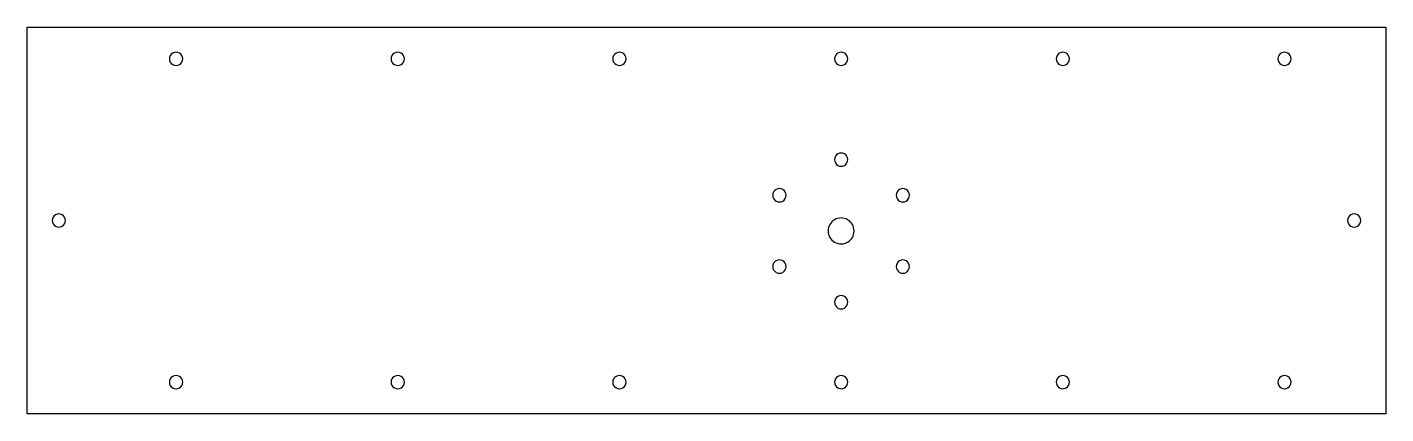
# Model space of a CAD drawing. Extents: x -214 to 214, y -61 to 61.
import ezdxf

# ---------------------------------------------------------------- set-up
doc = ezdxf.new("R2010")
doc.units = 0
doc.layers.add('Habillage_v12_Sketch2', color=7, linetype='CONTINUOUS')

msp = doc.modelspace()

# ---------------------------------------------------------------- linework, layer by layer
at = {"layer": 'Habillage_v12_Sketch2', "color": 5}
for p, q in [((-214.5, 61.000001), (214.5, 61.000001)), ((-214.5, -61.000009), (-214.5, 61.000001)), ((214.5, 61.000001), (214.5, -61.000009)), ((214.5, -61.000009), (-214.5, -61.000009))]:
    msp.add_line(p, q, dxfattribs=at)
at = {"layer": 'Habillage_v12_Sketch2', "color": 1}
for p, q in [((-165.4, 51), (-165.4, 51)), ((-95.4, 51), (-95.4, 51)), ((-25.4, 51), (-25.4, 51)), ((44.6, 51), (44.6, 51)), ((114.6, 51), (114.6, 51)), ((184.600001, 51), (184.600001, 51)), ((44.6, 19.199988), (44.6, 19.199988)), ((25.114428, 7.950011), (25.114428, 7.950011)), ((64.085571, 7.950011), (64.085571, 7.950011)), ((-202.400001, -0.000004), (-202.400001, -0.000004)), ((46.599999, -3.299993), (46.599999, -3.299993)), ((206.599999, -0.000004), (206.599999, -0.000004)), ((25.114428, -14.549997), (25.114428, -14.549997)), ((64.085571, -14.549997), (64.085571, -14.549997)), ((44.6, -25.800001), (44.6, -25.800001)), ((-165.4, -51.000002), (-165.4, -51.000002)), ((-95.4, -51.000002), (-95.4, -51.000002)), ((-25.4, -51.000002), (-25.4, -51.000002)), ((44.6, -51.000002), (44.6, -51.000002)), ((114.6, -51.000002), (114.6, -51.000002)), ((184.600001, -51.000002), (184.600001, -51.000002))]:
    msp.add_line(p, q, dxfattribs=at)
for points in [[(-168.550527, 52.820175), (-169.200537, 52.44464), (-169.600652, 51.750692), (-169.599999, 51)], [(-166.449473, 52.820175), (-167.099483, 53.195709), (-167.900517, 53.195709), (-168.550527, 52.820175)], [(-165.4, 51), (-165.399348, 51.750692), (-165.799463, 52.44464), (-166.449473, 52.820175)], [(-98.550527, 52.820175), (-99.200537, 52.44464), (-99.600651, 51.750692), (-99.599999, 51)], [(-96.449472, 52.820175), (-97.099483, 53.195709), (-97.900516, 53.195709), (-98.550527, 52.820175)], [(-95.4, 51), (-95.399348, 51.750692), (-95.799462, 52.44464), (-96.449472, 52.820175)], [(-28.550001, 52.818654), (-29.199743, 52.443525), (-29.600001, 51.750258), (-29.600001, 51)], [(-26.45, 52.818654), (-27.099743, 53.193783), (-27.900258, 53.193783), (-28.550001, 52.818654)], [(-25.4, 51), (-25.4, 51.750258), (-25.800258, 52.443525), (-26.45, 52.818654)], [(41.449999, 52.818654), (40.800257, 52.443525), (40.399999, 51.750258), (40.399999, 51)], [(43.55, 52.818654), (42.900258, 53.193783), (42.099742, 53.193783), (41.449999, 52.818654)], [(44.6, 51), (44.6, 51.750258), (44.199742, 52.443525), (43.55, 52.818654)], [(111.45, 52.818654), (110.800257, 52.443525), (110.399999, 51.750258), (110.399999, 51)], [(113.55, 52.818654), (112.900258, 53.193783), (112.099742, 53.193783), (111.45, 52.818654)], [(114.6, 51), (114.6, 51.750258), (114.199743, 52.443525), (113.55, 52.818654)], [(181.45, 52.818654), (180.800257, 52.443525), (180.4, 51.750258), (180.4, 51)], [(183.55, 52.818654), (182.900258, 53.193783), (182.099742, 53.193783), (181.45, 52.818654)], [(184.600001, 51), (184.600001, 51.750258), (184.199743, 52.443525), (183.55, 52.818654)], [(-169.599999, 51), (-169.600652, 50.249308), (-169.200537, 49.55536), (-168.550527, 49.179825)], [(-168.550527, 49.179825), (-167.900517, 48.80429), (-167.099483, 48.80429), (-166.449473, 49.179825)], [(-166.449473, 49.179825), (-165.799463, 49.55536), (-165.399348, 50.249308), (-165.4, 51)], [(-99.599999, 51), (-99.600651, 50.249308), (-99.200537, 49.55536), (-98.550527, 49.179825)], [(-98.550527, 49.179825), (-97.900516, 48.80429), (-97.099483, 48.80429), (-96.449472, 49.179825)], [(-96.449472, 49.179825), (-95.799462, 49.55536), (-95.399348, 50.249308), (-95.4, 51)], [(-29.600001, 51), (-29.600001, 50.249742), (-29.199743, 49.556475), (-28.550001, 49.181346)], [(-28.550001, 49.181346), (-27.900258, 48.806217), (-27.099743, 48.806217), (-26.45, 49.181346)], [(-26.45, 49.181346), (-25.800258, 49.556475), (-25.4, 50.249742), (-25.4, 51)], [(40.399999, 51), (40.399999, 50.249742), (40.800257, 49.556475), (41.449999, 49.181346)], [(41.449999, 49.181346), (42.099742, 48.806217), (42.900258, 48.806217), (43.55, 49.181346)], [(43.55, 49.181346), (44.199742, 49.556475), (44.6, 50.249742), (44.6, 51)], [(110.399999, 51), (110.399999, 50.249742), (110.800257, 49.556475), (111.45, 49.181346)], [(111.45, 49.181346), (112.099742, 48.806217), (112.900258, 48.806217), (113.55, 49.181346)], [(113.55, 49.181346), (114.199743, 49.556475), (114.6, 50.249742), (114.6, 51)], [(180.4, 51), (180.4, 50.249742), (180.800257, 49.556475), (181.45, 49.181346)], [(181.45, 49.181346), (182.099742, 48.806217), (182.900258, 48.806217), (183.55, 49.181346)], [(183.55, 49.181346), (184.199743, 49.556475), (184.600001, 50.249742), (184.600001, 51)], [(41.449999, 21.018642), (40.800257, 20.643513), (40.399999, 19.950246), (40.399999, 19.199988)], [(40.399999, 19.199988), (40.399999, 18.44973), (40.800257, 17.756463), (41.449999, 17.381335)], [(43.55, 21.018642), (42.900258, 21.393771), (42.099742, 21.393771), (41.449999, 21.018642)], [(41.449999, 17.381335), (42.099742, 17.006206), (42.900258, 17.006206), (43.55, 17.381335)], [(44.6, 19.199988), (44.6, 19.950246), (44.199742, 20.643513), (43.55, 21.018642)], [(43.55, 17.381335), (44.199742, 17.756463), (44.6, 18.44973), (44.6, 19.199988)], [(21.964213, 9.769285), (21.314362, 9.393991), (20.914162, 8.700446), (20.914429, 7.950011)], [(24.064644, 9.769285), (23.414792, 10.14458), (22.614065, 10.14458), (21.964213, 9.769285)], [(25.114428, 7.950011), (25.114695, 8.700446), (24.714495, 9.393991), (24.064644, 9.769285)], [(60.935044, 9.770186), (60.285034, 9.394651), (59.884919, 8.700703), (59.885572, 7.950011)], [(63.036098, 9.770186), (62.386088, 10.14572), (61.585054, 10.14572), (60.935044, 9.770186)], [(64.085571, 7.950011), (64.086223, 8.700703), (63.686108, 9.394651), (63.036098, 9.770186)], [(20.914429, 7.950011), (20.914162, 7.199576), (21.314362, 6.506031), (21.964213, 6.130736)], [(21.964213, 6.130736), (22.614065, 5.755442), (23.414792, 5.755442), (24.064644, 6.130736)], [(24.064644, 6.130736), (24.714495, 6.506031), (25.114695, 7.199576), (25.114428, 7.950011)], [(59.885572, 7.950011), (59.884919, 7.199318), (60.285034, 6.505371), (60.935044, 6.129836)], [(60.935044, 6.129836), (61.585054, 5.754301), (62.386088, 5.754301), (63.036098, 6.129836)], [(63.036098, 6.129836), (63.686108, 6.505371), (64.086223, 7.199318), (64.085571, 7.950011)], [(-205.550527, 1.820171), (-206.200537, 1.444636), (-206.600652, 0.750688), (-206.599999, -0.000004)], [(-203.449473, 1.820171), (-204.099483, 2.195706), (-204.900517, 2.195706), (-205.550527, 1.820171)], [(-202.400001, -0.000004), (-202.399348, 0.750688), (-202.799463, 1.444636), (-203.449473, 1.820171)], [(40.449263, 0.252837), (39.180345, -0.480125), (38.399089, -1.834597), (38.4, -3.299993)], [(44.550736, 0.252837), (43.281817, 0.985798), (41.718182, 0.985798), (40.449263, 0.252837)], [(46.599999, -3.299993), (46.600911, -1.834597), (45.819655, -0.480125), (44.550736, 0.252837)], [(203.449473, 1.820171), (202.799463, 1.444636), (202.399348, 0.750688), (202.400001, -0.000004)], [(205.550527, 1.820171), (204.900517, 2.195706), (204.099483, 2.195706), (203.449473, 1.820171)], [(206.599999, -0.000004), (206.600652, 0.750688), (206.200537, 1.444636), (205.550527, 1.820171)], [(-206.599999, -0.000004), (-206.600652, -0.750696), (-206.200537, -1.444644), (-205.550527, -1.820179)], [(-205.550527, -1.820179), (-204.900517, -2.195714), (-204.099483, -2.195714), (-203.449473, -1.820179)], [(-203.449473, -1.820179), (-202.799463, -1.444644), (-202.399348, -0.750696), (-202.400001, -0.000004)], [(38.4, -3.299993), (38.399089, -4.765389), (39.180345, -6.119862), (40.449263, -6.852823)], [(44.550736, -6.852823), (45.819655, -6.119862), (46.600911, -4.765389), (46.599999, -3.299993)], [(202.400001, -0.000004), (202.399348, -0.750696), (202.799463, -1.444644), (203.449473, -1.820179)], [(203.449473, -1.820179), (204.099483, -2.195714), (204.900517, -2.195714), (205.550527, -1.820179)], [(205.550527, -1.820179), (206.200537, -1.444644), (206.600652, -0.750696), (206.599999, -0.000004)], [(40.449263, -6.852823), (41.718182, -7.585785), (43.281817, -7.585785), (44.550736, -6.852823)], [(21.964213, -12.730723), (21.314362, -13.106017), (20.914162, -13.799562), (20.914429, -14.549997)], [(24.064644, -12.730723), (23.414792, -12.355428), (22.614065, -12.355428), (21.964213, -12.730723)], [(25.114428, -14.549997), (25.114695, -13.799562), (24.714495, -13.106017), (24.064644, -12.730723)], [(60.935044, -12.729822), (60.285034, -13.105357), (59.884919, -13.799305), (59.885572, -14.549997)], [(63.036098, -12.729822), (62.386088, -12.354288), (61.585054, -12.354288), (60.935044, -12.729822)], [(64.085571, -14.549997), (64.086223, -13.799305), (63.686108, -13.105357), (63.036098, -12.729822)], [(20.914429, -14.549997), (20.914162, -15.300432), (21.314362, -15.993977), (21.964213, -16.369272)], [(21.964213, -16.369272), (22.614065, -16.744566), (23.414792, -16.744566), (24.064644, -16.369272)], [(24.064644, -16.369272), (24.714495, -15.993977), (25.114695, -15.300432), (25.114428, -14.549997)], [(59.885572, -14.549997), (59.884919, -15.300689), (60.285034, -15.994637), (60.935044, -16.370172)], [(60.935044, -16.370172), (61.585054, -16.745707), (62.386088, -16.745707), (63.036098, -16.370172)], [(63.036098, -16.370172), (63.686108, -15.994637), (64.086223, -15.300689), (64.085571, -14.549997)], [(41.449999, -23.981347), (40.800257, -24.356476), (40.399999, -25.049743), (40.399999, -25.800001)], [(43.55, -23.981347), (42.900258, -23.606218), (42.099742, -23.606218), (41.449999, -23.981347)], [(44.6, -25.800001), (44.6, -25.049743), (44.199742, -24.356476), (43.55, -23.981347)], [(40.399999, -25.800001), (40.399999, -26.550259), (40.800257, -27.243526), (41.449999, -27.618655)], [(41.449999, -27.618655), (42.099742, -27.993784), (42.900258, -27.993784), (43.55, -27.618655)], [(43.55, -27.618655), (44.199742, -27.243526), (44.6, -26.550259), (44.6, -25.800001)], [(-168.550527, -49.179828), (-169.200537, -49.555362), (-169.600652, -50.24931), (-169.599999, -51.000002)], [(-169.599999, -51.000002), (-169.600652, -51.750695), (-169.200537, -52.444643), (-168.550527, -52.820177)], [(-166.449473, -49.179828), (-167.099483, -48.804293), (-167.900517, -48.804293), (-168.550527, -49.179828)], [(-165.4, -51.000002), (-165.399348, -50.24931), (-165.799463, -49.555362), (-166.449473, -49.179828)], [(-166.449473, -52.820177), (-165.799463, -52.444643), (-165.399348, -51.750695), (-165.4, -51.000002)], [(-98.550527, -49.179828), (-99.200537, -49.555362), (-99.600651, -50.24931), (-99.599999, -51.000002)], [(-99.599999, -51.000002), (-99.600651, -51.750695), (-99.200537, -52.444643), (-98.550527, -52.820177)], [(-96.449472, -49.179828), (-97.099483, -48.804293), (-97.900516, -48.804293), (-98.550527, -49.179828)], [(-95.4, -51.000002), (-95.399348, -50.24931), (-95.799462, -49.555362), (-96.449472, -49.179828)], [(-96.449472, -52.820177), (-95.799462, -52.444643), (-95.399348, -51.750695), (-95.4, -51.000002)], [(-28.550001, -49.181349), (-29.199743, -49.556478), (-29.600001, -50.249745), (-29.600001, -51.000002)], [(-29.600001, -51.000002), (-29.600001, -51.75026), (-29.199743, -52.443527), (-28.550001, -52.818656)], [(-26.45, -49.181349), (-27.099743, -48.80622), (-27.900258, -48.80622), (-28.550001, -49.181349)], [(-25.4, -51.000002), (-25.4, -50.249745), (-25.800258, -49.556478), (-26.45, -49.181349)], [(-26.45, -52.818656), (-25.800258, -52.443527), (-25.4, -51.75026), (-25.4, -51.000002)], [(41.449999, -49.181349), (40.800257, -49.556478), (40.399999, -50.249745), (40.399999, -51.000002)], [(40.399999, -51.000002), (40.399999, -51.75026), (40.800257, -52.443527), (41.449999, -52.818656)], [(43.55, -49.181349), (42.900258, -48.80622), (42.099742, -48.80622), (41.449999, -49.181349)], [(44.6, -51.000002), (44.6, -50.249745), (44.199742, -49.556478), (43.55, -49.181349)], [(43.55, -52.818656), (44.199742, -52.443527), (44.6, -51.75026), (44.6, -51.000002)], [(111.45, -49.181349), (110.800257, -49.556478), (110.399999, -50.249745), (110.399999, -51.000002)], [(110.399999, -51.000002), (110.399999, -51.75026), (110.800257, -52.443527), (111.45, -52.818656)], [(113.55, -49.181349), (112.900258, -48.80622), (112.099742, -48.80622), (111.45, -49.181349)], [(114.6, -51.000002), (114.6, -50.249745), (114.199743, -49.556478), (113.55, -49.181349)], [(113.55, -52.818656), (114.199743, -52.443527), (114.6, -51.75026), (114.6, -51.000002)], [(181.45, -49.181349), (180.800257, -49.556478), (180.4, -50.249745), (180.4, -51.000002)], [(180.4, -51.000002), (180.4, -51.75026), (180.800257, -52.443527), (181.45, -52.818656)], [(183.55, -49.181349), (182.900258, -48.80622), (182.099742, -48.80622), (181.45, -49.181349)], [(184.600001, -51.000002), (184.600001, -50.249745), (184.199743, -49.556478), (183.55, -49.181349)], [(183.55, -52.818656), (184.199743, -52.443527), (184.600001, -51.75026), (184.600001, -51.000002)], [(-168.550527, -52.820177), (-167.900517, -53.195712), (-167.099483, -53.195712), (-166.449473, -52.820177)], [(-98.550527, -52.820177), (-97.900516, -53.195712), (-97.099483, -53.195712), (-96.449472, -52.820177)], [(-28.550001, -52.818656), (-27.900258, -53.193785), (-27.099743, -53.193785), (-26.45, -52.818656)], [(41.449999, -52.818656), (42.099742, -53.193785), (42.900258, -53.193785), (43.55, -52.818656)], [(111.45, -52.818656), (112.099742, -53.193785), (112.900258, -53.193785), (113.55, -52.818656)], [(181.45, -52.818656), (182.099742, -53.193785), (182.900258, -53.193785), (183.55, -52.818656)]]:
    msp.add_open_spline(points, degree=3, dxfattribs=at)

doc.saveas('drawing.dxf')
